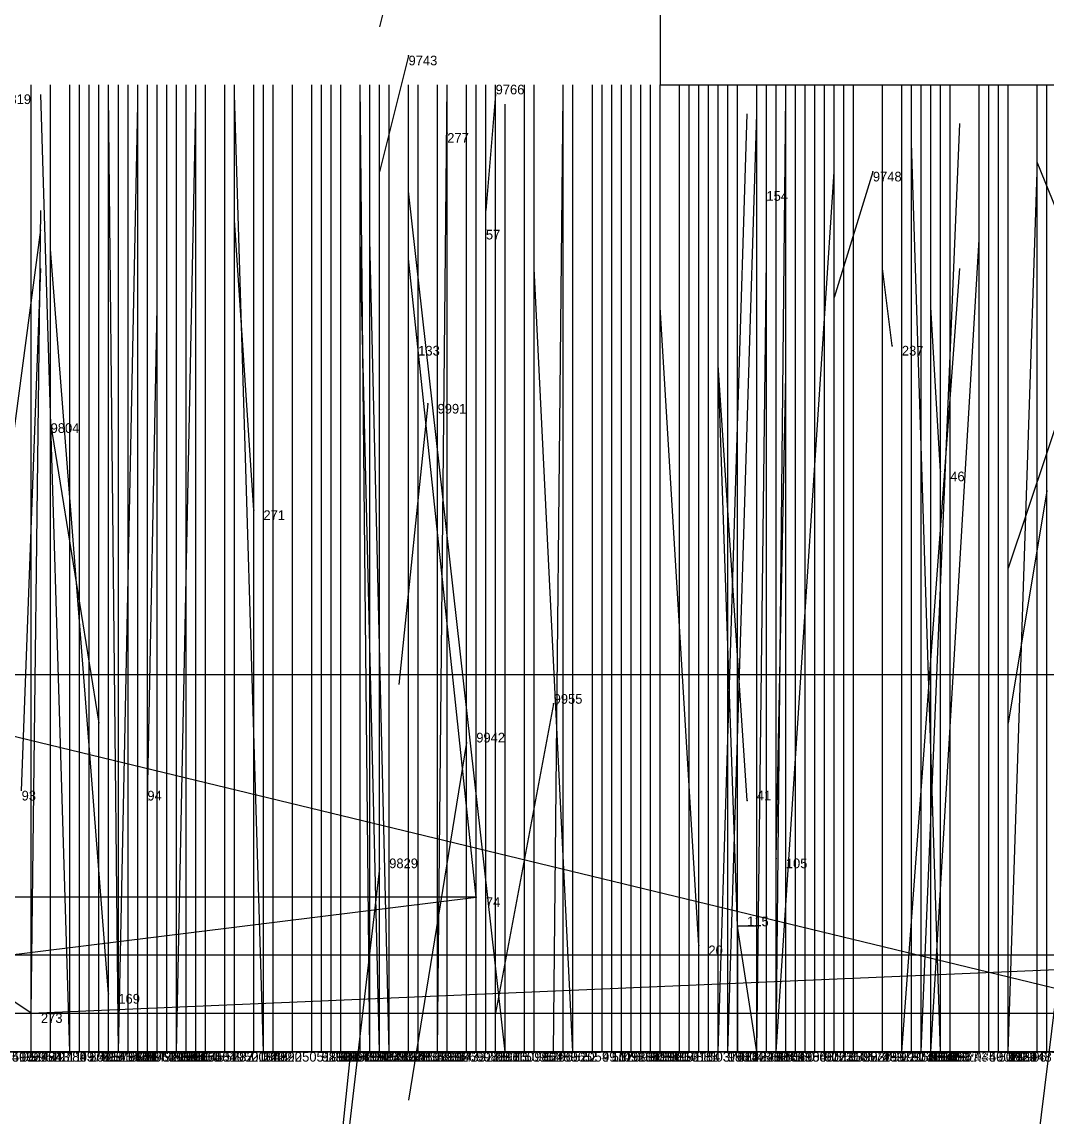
# Model space of a CAD drawing. Extents: x -0.07 to 1.1, y -0.07 to 1.1.
# Drawn here: x 0.101 to 0.207, y -0.0067 to 0.1065 of the extents above; entities that cross this region are included whole.
import ezdxf

# ---------------------------------------------------------------- set-up
doc = ezdxf.new("R2010")
doc.units = 0
for name, color, linetype in [('Clients', 3, 'CONTINUOUS'), ('Facilities', 3, 'CONTINUOUS'), ('Facilities_lines', 3, 'CONTINUOUS'), ('Min_max_boxes', 1, 'CONTINUOUS'), ('Normals', 1, 'CONTINUOUS'), ('Source_points', 5, 'CONTINUOUS'), ('Text', 3, 'CONTINUOUS')]:
    doc.layers.add(name, color=color, linetype=linetype)

msp = doc.modelspace()

# ---------------------------------------------------------------- linework, layer by layer
at = {"layer": 'Clients', "color": 5}
for p in [(0.148, 0.016), (0.175, 0.013), (0.102, 0, 0.461), (0.102, 0, 0.806), (0.102, 0, 0.818), (0.104, 0, 0.163), (0.104, 0, 0.38), (0.106, 0, 0.419), (0.107, 0, 0.178), (0.107, 0, 0.237), (0.108, 0, 0.467), (0.108, 0, 0.599), (0.109, 0, 0.861), (0.11, 0, 0.697), (0.111, 0, 0.242), (0.111, 0, 0.616), (0.111, 0, 0.837), (0.112, 0, 0.781), (0.113, 0, 0.9), (0.114, 0, 0.426), (0.114, 0, 0.491), (0.114, 0, 0.279), (0.115, 0, 0.349), (0.116, 0, 0.38), (0.117, 0, 0.117), (0.117, 0, 0.434), (0.118, 0, 0.317), (0.118, 0, 0.624), (0.119, 0, 0.194), (0.119, 0, 0.544), (0.12, 0, 0.354), (0.12, 0, 0.554), (0.122, 0, 0.614), (0.122, 0, 0.634), (0.123, 0, 0.398), (0.123, 0, 0.657), (0.125, 0, 0.248), (0.125, 0, 0.506), (0.126, 0, 0.262), (0.127, 0, 0.42), (0.131, 0, 0.844), (0.132, 0, 0.665), (0.133, 0, 0.793), (0.134, 0, 0.492), (0.136, 0, 0.459), (0.136, 0, 0.409), (0.136, 0, 0.38), (0.136, 0, 0.856), (0.137, 0, 0.449), (0.138, 0, 0.524), (0.138, 0, 0.972), (0.139, 0, 0.382), (0.141, 0, 0.142), (0.142, 0, 0.431), (0.142, 0, 0.573), (0.142, 0, 0.615), (0.144, 0, 0.227), (0.144, 0, 0.383), (0.144, 0, 0.636), (0.145, 0, 0.242), (0.145, 0, 0.886), (0.147, 0, 0.824), (0.148, 0, 0.156), (0.148, 0, 0.63), (0.149, 0, 0.184), (0.149, 0, 0.828), (0.153, 0, 0.527), (0.153, 0, 0.81), (0.154, 0, 0.14), (0.154, 0, 0.697), (0.154, 0, 0.837), (0.157, 0, 0.725), (0.158, 0, 0.002), (0.158, 0, 0.525), (0.16, 0, 0.286), (0.16, 0, 0.792), (0.161, 0, 0.238), (0.161, 0, 0.723), (0.162, 0, 0.362), (0.163, 0, 0.546), (0.164, 0, 0.513), (0.164, 0, 0.807), (0.164, 0, 0.866), (0.165, 0, 0.772), (0.166, 0, 0.596), (0.166, 0, 0.887), (0.167, 0, 0.787), (0.169, 0, 0.829), (0.17, 0, 0.437), (0.171, 0, 0.253), (0.172, 0, 0.287), (0.173, 0, 0.189), (0.174, 0, 0.456), (0.174, 0, 0.599), (0.175, 0, 0.534), (0.175, 0, 0.65), (0.177, 0, 0.199), (0.177, 0, 0.277), (0.177, 0, 0.33), (0.178, 0, 0.161), (0.179, 0, 0.45), (0.179, 0, 0.594), (0.18, 0, 0.521), (0.181, 0, 0.542), (0.181, 0, 0.861), (0.183, 0, 0.536), (0.183, 0, 0.794), (0.184, 0, 0.357), (0.184, 0, 0.585), (0.185, 0, 0.711), (0.186, 0, 0.584), (0.187, 0, 0.304), (0.187, 0, 0.579), (0.187, 0, 0.649), (0.187, 0, 0.789), (0.19, 0, 0.122), (0.19, 0, 0.212), (0.19, 0, 0.37), (0.19, 0, 0.841), (0.192, 0, 0.193), (0.192, 0, 0.52), (0.192, 0, 0.606), (0.192, 0, 0.999), (0.193, 0, 0.34), (0.194, 0, 0.35), (0.194, 0, 0.649), (0.195, 0, 0.179), (0.195, 0, 0.55), (0.196, 0, 0.236), (0.196, 0, 0.796), (0.197, 0, 0.272), (0.197, 0, 0.525), (0.2, 0, 0.349), (0.201, 0, 0.274), (0.201, 0, 0.646), (0.202, 0, 0.214), (0.202, 0, 0.343), (0.203, 0, 0.487), (0.203, 0, 0.638), (0.203, 0, 0.977), (0.203, 0, 0.835), (0.206, 0, 0.265), (0.207, 0, 0.403), (0.207, 0, 0.296)]:
    msp.add_point(p, dxfattribs=at)
at = {"layer": 'Facilities', "color": 3}
for p in [(0.141, 0.103, 1), (0.15, 0.099, 1), (0.145, 0.095), (0.189, 0.091, 1), (0.178, 0.088), (0.149, 0.085), (0.191, 0.073), (0.142, 0.072), (0.143, 0.067, 1), (0.104, 0.065, 1), (0.196, 0.06), (0.207, 0.058, 1), (0.125, 0.056), (0.156, 0.036, 1), (0.147, 0.032, 1), (0.114, 0.026), (0.176, 0.026), (0.179, 0.02), (0.138, 0.019, 1), (0.171, 0.011), (0.11, 0.006), (0.102, 0.004), (0.106, 0, 0.937), (0.107, 0, 0.161), (0.111, 0, 0.049), (0.111, 0, 0.952), (0.112, 0, 0.062), (0.117, 0, 0.056), (0.117, 0, 0.426), (0.117, 0, 0.957), (0.117, 0, 0.953), (0.118, 0, 0.272), (0.125, 0, 0.09), (0.126, 0, 0.057), (0.129, 0, 0.562), (0.131, 0, 0.668), (0.133, 0, 0.825), (0.134, 0, 0.34), (0.135, 0, 0.992), (0.137, 0, 0.903), (0.139, 0, 0.967), (0.141, 0, 0.768), (0.144, 0, 0.927), (0.15, 0, 0.059), (0.15, 0, 0.085), (0.151, 0, 0.029), (0.151, 0, 0.947), (0.156, 0, 0.064), (0.163, 0, 0.086), (0.173, 0, 0.951), (0.174, 0, 0.949), (0.177, 0, 0.008), (0.179, 0, 0.93), (0.179, 0, 0.966), (0.18, 0, 0.101), (0.182, 0, 0.089), (0.194, 0, 0.066), (0.194, 0, 0.959), (0.195, 0, 0.989), (0.196, 0, 0.045), (0.197, 0, 0.926)]:
    msp.add_point(p, dxfattribs=at)
at = {"layer": 'Facilities_lines', "color": 3}
for p, q in [((0.074, 0.039), (0.235, 0, 0.014)), ((0.019, 0, 0.004), (0.148, 0.016)), ((0.177, 0, 0.008), (0.175, 0.013)), ((0.102, 0.004), (0.093, 0.01)), ((0.102, 0.004), (0.219, 0.009)), ((0.131, 0, 0.668), (0.089, 0, 0.645)), ((0.117, 0, 0.426), (0.091, 0, 0.405)), ((0.117, 0, 0.426), (0.091, 0, 0.446)), ((0.131, 0, 0.668), (0.092, 0, 0.635)), ((0.107, 0, 0.161), (0.096, 0, 0.129)), ((0.118, 0, 0.272), (0.096, 0, 0.234)), ((0.107, 0, 0.161), (0.098, 0, 0.198)), ((0.107, 0, 0.161), (0.098, 0, 0.128)), ((0.117, 0, 0.426), (0.099, 0, 0.424)), ((0.129, 0, 0.562), (0.099, 0, 0.557)), ((0.141, 0, 0.768), (0.099, 0, 0.73)), ((0.117, 0, 0.426), (0.102, 0, 0.461)), ((0.133, 0, 0.825), (0.102, 0, 0.806)), ((0.133, 0, 0.825), (0.102, 0, 0.818)), ((0.107, 0, 0.161), (0.104, 0, 0.163)), ((0.117, 0, 0.426), (0.104, 0, 0.38)), ((0.117, 0, 0.426), (0.106, 0, 0.419)), ((0.107, 0, 0.161), (0.119, 0, 0.194)), ((0.107, 0, 0.161), (0.149, 0, 0.184)), ((0.107, 0, 0.161), (0.117, 0, 0.117)), ((0.107, 0, 0.161), (0.154, 0, 0.14)), ((0.107, 0, 0.161), (0.173, 0, 0.189)), ((0.107, 0, 0.161), (0.195, 0, 0.179)), ((0.107, 0, 0.161), (0.192, 0, 0.193)), ((0.107, 0, 0.161), (0.141, 0, 0.142)), ((0.107, 0, 0.161), (0.148, 0, 0.156)), ((0.107, 0, 0.161), (0.177, 0, 0.199)), ((0.107, 0, 0.161), (0.107, 0, 0.178)), ((0.107, 0, 0.161), (0.178, 0, 0.161)), ((0.118, 0, 0.272), (0.107, 0, 0.237)), ((0.117, 0, 0.426), (0.108, 0, 0.467)), ((0.129, 0, 0.562), (0.108, 0, 0.599)), ((0.133, 0, 0.825), (0.109, 0, 0.861)), ((0.131, 0, 0.668), (0.11, 0, 0.697)), ((0.118, 0, 0.272), (0.111, 0, 0.242)), ((0.131, 0, 0.668), (0.111, 0, 0.616)), ((0.133, 0, 0.825), (0.111, 0, 0.837)), ((0.141, 0, 0.768), (0.112, 0, 0.781)), ((0.133, 0, 0.825), (0.113, 0, 0.9)), ((0.117, 0, 0.426), (0.114, 0, 0.426)), ((0.117, 0, 0.426), (0.114, 0, 0.491)), ((0.118, 0, 0.272), (0.114, 0, 0.279)), ((0.134, 0, 0.34), (0.115, 0, 0.349)), ((0.117, 0, 0.426), (0.116, 0, 0.38)), ((0.117, 0, 0.426), (0.174, 0, 0.456)), ((0.117, 0, 0.426), (0.277, 0, 0.482)), ((0.117, 0, 0.426), (0.225, 0, 0.429)), ((0.117, 0, 0.426), (0.237, 0, 0.437)), ((0.117, 0, 0.426), (0.142, 0, 0.431)), ((0.117, 0, 0.426), (0.179, 0, 0.45)), ((0.117, 0, 0.426), (0.22, 0, 0.41)), ((0.117, 0, 0.426), (0.207, 0, 0.403)), ((0.117, 0, 0.426), (0.136, 0, 0.459)), ((0.117, 0, 0.426), (0.233, 0, 0.406)), ((0.117, 0, 0.426), (0.17, 0, 0.437)), ((0.117, 0, 0.426), (0.203, 0, 0.487)), ((0.117, 0, 0.426), (0.137, 0, 0.449)), ((0.117, 0, 0.426), (0.218, 0, 0.428)), ((0.117, 0, 0.426), (0.244, 0, 0.409)), ((0.117, 0, 0.426), (0.117, 0, 0.434)), ((0.117, 0, 0.426), (0.127, 0, 0.42)), ((0.117, 0, 0.426), (0.213, 0, 0.414)), ((0.117, 0, 0.426), (0.123, 0, 0.398)), ((0.117, 0, 0.426), (0.136, 0, 0.409)), ((0.118, 0, 0.272), (0.196, 0, 0.236)), ((0.118, 0, 0.272), (0.144, 0, 0.227)), ((0.118, 0, 0.272), (0.161, 0, 0.238)), ((0.118, 0, 0.272), (0.145, 0, 0.242)), ((0.118, 0, 0.272), (0.171, 0, 0.253)), ((0.118, 0, 0.272), (0.19, 0, 0.212)), ((0.118, 0, 0.272), (0.125, 0, 0.248)), ((0.118, 0, 0.272), (0.274, 0, 0.268)), ((0.118, 0, 0.272), (0.202, 0, 0.214)), ((0.118, 0, 0.272), (0.25, 0, 0.286)), ((0.118, 0, 0.272), (0.241, 0, 0.261)), ((0.118, 0, 0.272), (0.236, 0, 0.269)), ((0.118, 0, 0.272), (0.177, 0, 0.277)), ((0.118, 0, 0.272), (0.206, 0, 0.265)), ((0.118, 0, 0.272), (0.207, 0, 0.296)), ((0.118, 0, 0.272), (0.126, 0, 0.262)), ((0.118, 0, 0.272), (0.201, 0, 0.274)), ((0.118, 0, 0.272), (0.208, 0, 0.267)), ((0.118, 0, 0.272), (0.22, 0, 0.27)), ((0.118, 0, 0.272), (0.231, 0, 0.263)), ((0.118, 0, 0.272), (0.16, 0, 0.286)), ((0.118, 0, 0.272), (0.197, 0, 0.272)), ((0.118, 0, 0.272), (0.251, 0, 0.274)), ((0.118, 0, 0.272), (0.219, 0, 0.292)), ((0.118, 0, 0.272), (0.229, 0, 0.273)), ((0.118, 0, 0.272), (0.172, 0, 0.287)), ((0.134, 0, 0.34), (0.118, 0, 0.317)), ((0.131, 0, 0.668), (0.118, 0, 0.624)), ((0.129, 0, 0.562), (0.119, 0, 0.544)), ((0.134, 0, 0.34), (0.12, 0, 0.354)), ((0.129, 0, 0.562), (0.12, 0, 0.554)), ((0.129, 0, 0.562), (0.122, 0, 0.614)), ((0.131, 0, 0.668), (0.122, 0, 0.634)), ((0.131, 0, 0.668), (0.123, 0, 0.657)), ((0.129, 0, 0.562), (0.125, 0, 0.506)), ((0.129, 0, 0.562), (0.211, 0, 0.503)), ((0.129, 0, 0.562), (0.248, 0, 0.502)), ((0.129, 0, 0.562), (0.134, 0, 0.492)), ((0.129, 0, 0.562), (0.236, 0, 0.548)), ((0.129, 0, 0.562), (0.186, 0, 0.584)), ((0.129, 0, 0.562), (0.166, 0, 0.596)), ((0.129, 0, 0.562), (0.181, 0, 0.542)), ((0.129, 0, 0.562), (0.187, 0, 0.579)), ((0.129, 0, 0.562), (0.192, 0, 0.52)), ((0.129, 0, 0.562), (0.138, 0, 0.524)), ((0.129, 0, 0.562), (0.153, 0, 0.527)), ((0.129, 0, 0.562), (0.179, 0, 0.594)), ((0.129, 0, 0.562), (0.184, 0, 0.585)), ((0.129, 0, 0.562), (0.195, 0, 0.55)), ((0.129, 0, 0.562), (0.192, 0, 0.606)), ((0.129, 0, 0.562), (0.174, 0, 0.599)), ((0.129, 0, 0.562), (0.18, 0, 0.521)), ((0.129, 0, 0.562), (0.21, 0, 0.61)), ((0.129, 0, 0.562), (0.183, 0, 0.536)), ((0.129, 0, 0.562), (0.164, 0, 0.513)), ((0.129, 0, 0.562), (0.158, 0, 0.525)), ((0.129, 0, 0.562), (0.239, 0, 0.558)), ((0.129, 0, 0.562), (0.175, 0, 0.534)), ((0.129, 0, 0.562), (0.197, 0, 0.525)), ((0.129, 0, 0.562), (0.242, 0, 0.564)), ((0.129, 0, 0.562), (0.221, 0, 0.539)), ((0.129, 0, 0.562), (0.163, 0, 0.546)), ((0.129, 0, 0.562), (0.142, 0, 0.573)), ((0.129, 0, 0.562), (0.263, 0, 0.517)), ((0.129, 0, 0.562), (0.274, 0, 0.513)), ((0.129, 0, 0.562), (0.259, 0, 0.598)), ((0.129, 0, 0.562), (0.267, 0, 0.543)), ((0.129, 0, 0.562), (0.273, 0, 0.601)), ((0.129, 0, 0.562), (0.313, 0, 0.547)), ((0.129, 0, 0.562), (0.274, 0, 0.589)), ((0.131, 0, 0.668), (0.148, 0, 0.63)), ((0.131, 0, 0.668), (0.201, 0, 0.646)), ((0.131, 0, 0.668), (0.142, 0, 0.615)), ((0.131, 0, 0.668), (0.203, 0, 0.638)), ((0.131, 0, 0.668), (0.154, 0, 0.697)), ((0.131, 0, 0.668), (0.249, 0, 0.693)), ((0.131, 0, 0.668), (0.24, 0, 0.707)), ((0.131, 0, 0.668), (0.185, 0, 0.711)), ((0.131, 0, 0.668), (0.194, 0, 0.649)), ((0.131, 0, 0.668), (0.216, 0, 0.696)), ((0.131, 0, 0.668), (0.132, 0, 0.665)), ((0.131, 0, 0.668), (0.187, 0, 0.649)), ((0.131, 0, 0.668), (0.144, 0, 0.636)), ((0.131, 0, 0.668), (0.237, 0, 0.653)), ((0.131, 0, 0.668), (0.175, 0, 0.65)), ((0.131, 0, 0.668), (0.233, 0, 0.679)), ((0.131, 0, 0.668), (0.253, 0, 0.657)), ((0.133, 0, 0.825), (0.131, 0, 0.844)), ((0.133, 0, 0.825), (0.149, 0, 0.828)), ((0.133, 0, 0.825), (0.164, 0, 0.807)), ((0.133, 0, 0.825), (0.153, 0, 0.81)), ((0.133, 0, 0.825), (0.133, 0, 0.793)), ((0.133, 0, 0.825), (0.169, 0, 0.829)), ((0.133, 0, 0.825), (0.147, 0, 0.824)), ((0.133, 0, 0.825), (0.145, 0, 0.886)), ((0.133, 0, 0.825), (0.136, 0, 0.856)), ((0.133, 0, 0.825), (0.181, 0, 0.861)), ((0.133, 0, 0.825), (0.164, 0, 0.866)), ((0.133, 0, 0.825), (0.166, 0, 0.887)), ((0.133, 0, 0.825), (0.154, 0, 0.837)), ((0.133, 0, 0.825), (0.203, 0, 0.835)), ((0.133, 0, 0.825), (0.19, 0, 0.841)), ((0.134, 0, 0.34), (0.245, 0, 0.362)), ((0.134, 0, 0.34), (0.136, 0, 0.38)), ((0.134, 0, 0.34), (0.144, 0, 0.383)), ((0.134, 0, 0.34), (0.194, 0, 0.35)), ((0.134, 0, 0.34), (0.268, 0, 0.313)), ((0.134, 0, 0.34), (0.246, 0, 0.301)), ((0.134, 0, 0.34), (0.177, 0, 0.33)), ((0.134, 0, 0.34), (0.202, 0, 0.343)), ((0.134, 0, 0.34), (0.208, 0, 0.323)), ((0.134, 0, 0.34), (0.212, 0, 0.332)), ((0.134, 0, 0.34), (0.231, 0, 0.344)), ((0.134, 0, 0.34), (0.27, 0, 0.338)), ((0.134, 0, 0.34), (0.284, 0, 0.335)), ((0.134, 0, 0.34), (0.286, 0, 0.342)), ((0.134, 0, 0.34), (0.249, 0, 0.364)), ((0.134, 0, 0.34), (0.19, 0, 0.37)), ((0.134, 0, 0.34), (0.2, 0, 0.349)), ((0.134, 0, 0.34), (0.184, 0, 0.357)), ((0.134, 0, 0.34), (0.162, 0, 0.362)), ((0.134, 0, 0.34), (0.187, 0, 0.304)), ((0.134, 0, 0.34), (0.139, 0, 0.382)), ((0.134, 0, 0.34), (0.193, 0, 0.34)), ((0.139, 0, 0.967), (0.138, 0, 0.972)), ((0.141, 0, 0.768), (0.157, 0, 0.725)), ((0.141, 0, 0.768), (0.161, 0, 0.723)), ((0.141, 0, 0.768), (0.165, 0, 0.772)), ((0.141, 0, 0.768), (0.183, 0, 0.794)), ((0.141, 0, 0.768), (0.259, 0, 0.741)), ((0.141, 0, 0.768), (0.254, 0, 0.741)), ((0.141, 0, 0.768), (0.256, 0, 0.738)), ((0.141, 0, 0.768), (0.187, 0, 0.789)), ((0.141, 0, 0.768), (0.167, 0, 0.787)), ((0.141, 0, 0.768), (0.227, 0, 0.765)), ((0.141, 0, 0.768), (0.219, 0, 0.777)), ((0.141, 0, 0.768), (0.209, 0, 0.777)), ((0.141, 0, 0.768), (0.196, 0, 0.796)), ((0.141, 0, 0.768), (0.16, 0, 0.792)), ((0.141, 0, 0.768), (0.22, 0, 0.799)), ((0.151, 0, 0.029), (0.158, 0, 0.002)), ((0.174, 0, 0.949), (0.203, 0, 0.977)), ((0.258, 0, 0.119), (0.19, 0, 0.122)), ((0.253, 0, 0.949), (0.192, 0, 0.999))]:
    msp.add_line(p, q, dxfattribs=at)
at = {"layer": 'Min_max_boxes', "color": 1}
for p, q in [((0.167, 0.228), (0.167, 0.1)), ((0.167, 0.228), (0.167, 0.1)), ((0.167, 0.1), (0.249, 0.1)), ((0.167, 0.1), (0.249, 0.1)), ((0.167, 0.1), (0.167, 0.1)), ((0.235, 0.039), (0.074, 0.039)), ((0.235, 0.039, 0.014), (0.074, 0.039, 0.014)), ((0.148, 0.016), (0.019, 0.016)), ((0.148, 0.016, 0.004), (0.019, 0.016, 0.004)), ((0.148, 0), (0.148, 0.016)), ((0.148, 0, 0.004), (0.148, 0.016, 0.004)), ((0.148, 0.016), (0.148, 0.016, 0.004)), ((0.177, 0.013), (0.175, 0.013)), ((0.175, 0.013), (0.175, 0)), ((0.177, 0.013, 0.008), (0.175, 0.013, 0.008)), ((0.175, 0.013, 0.008), (0.175, 0, 0.008)), ((0.175, 0.013), (0.175, 0.013, 0.008)), ((0.177, 0), (0.177, 0.013)), ((0.177, 0, 0.008), (0.177, 0.013, 0.008)), ((0.177, 0.013), (0.177, 0.013, 0.008)), ((0.219, 0.01), (0.093, 0.01)), ((0.219, 0.01), (0.093, 0.01)), ((0.093, 0.004), (0.219, 0.004)), ((0.093, 0.004), (0.219, 0.004)), ((0.019, 0), (0.148, 0)), ((0.019, 0, 0.004), (0.148, 0, 0.004)), ((0.074, 0), (0.235, 0)), ((0.074, 0, 0.014), (0.235, 0, 0.014)), ((0.089, 0, 0.615), (0.253, 0, 0.615)), ((0.253, 0, 0.615), (0.089, 0, 0.615)), ((0.089, 0, 0.711), (0.253, 0, 0.711)), ((0.253, 0, 0.711), (0.089, 0, 0.711)), ((0.091, 0, 0.38), (0.277, 0, 0.38)), ((0.277, 0, 0.38), (0.091, 0, 0.38)), ((0.091, 0, 0.491), (0.277, 0, 0.491)), ((0.277, 0, 0.491), (0.091, 0, 0.491)), ((0.096, 0, 0.117), (0.195, 0, 0.117)), ((0.195, 0, 0.117), (0.096, 0, 0.117)), ((0.096, 0, 0.199), (0.195, 0, 0.199)), ((0.195, 0, 0.199), (0.096, 0, 0.199)), ((0.096, 0, 0.212), (0.274, 0, 0.212)), ((0.274, 0, 0.212), (0.096, 0, 0.212)), ((0.096, 0, 0.296), (0.274, 0, 0.296)), ((0.274, 0, 0.296), (0.096, 0, 0.296)), ((0.099, 0, 0.492), (0.313, 0, 0.492)), ((0.313, 0, 0.492), (0.099, 0, 0.492)), ((0.099, 0, 0.614), (0.313, 0, 0.614)), ((0.313, 0, 0.614), (0.099, 0, 0.614)), ((0.099, 0, 0.723), (0.259, 0, 0.723)), ((0.259, 0, 0.723), (0.099, 0, 0.723)), ((0.099, 0, 0.799), (0.259, 0, 0.799)), ((0.259, 0, 0.799), (0.099, 0, 0.799)), ((0.102, 0, 0.793), (0.203, 0, 0.793)), ((0.203, 0, 0.793), (0.102, 0, 0.793)), ((0.102, 0, 0.793), (0.102, 0, 0.793)), ((0.102, 0, 0.9), (0.203, 0, 0.9)), ((0.203, 0, 0.9), (0.102, 0, 0.9)), ((0.102, 0, 0.9), (0.102, 0, 0.9)), ((0.102, 0, 0.793), (0.102, 0, 0.9)), ((0.102, 0, 0.793), (0.102, 0, 0.9)), ((0.115, 0, 0.301), (0.286, 0, 0.301)), ((0.286, 0, 0.301), (0.115, 0, 0.301)), ((0.115, 0, 0.301), (0.115, 0, 0.301)), ((0.115, 0, 0.383), (0.286, 0, 0.383)), ((0.286, 0, 0.383), (0.115, 0, 0.383)), ((0.115, 0, 0.383), (0.115, 0, 0.383)), ((0.115, 0, 0.301), (0.115, 0, 0.383)), ((0.115, 0, 0.301), (0.115, 0, 0.383)), ((0.138, 0, 0.967), (0.139, 0, 0.967)), ((0.139, 0, 0.967), (0.138, 0, 0.967)), ((0.138, 0, 0.967), (0.138, 0, 0.967)), ((0.138, 0, 0.972), (0.139, 0, 0.972)), ((0.139, 0, 0.972), (0.138, 0, 0.972)), ((0.138, 0, 0.972), (0.138, 0, 0.972)), ((0.138, 0, 0.967), (0.138, 0, 0.972)), ((0.138, 0, 0.967), (0.138, 0, 0.972)), ((0.139, 0, 0.967), (0.139, 0, 0.967)), ((0.139, 0, 0.972), (0.139, 0, 0.972)), ((0.139, 0, 0.967), (0.139, 0, 0.972)), ((0.139, 0, 0.967), (0.139, 0, 0.972)), ((0.148, 0), (0.148, 0, 0.004)), ((0.151, 0, 0.002), (0.158, 0, 0.002)), ((0.158, 0, 0.002), (0.151, 0, 0.002)), ((0.151, 0, 0.002), (0.151, 0, 0.002)), ((0.151, 0, 0.029), (0.158, 0, 0.029)), ((0.158, 0, 0.029), (0.151, 0, 0.029)), ((0.151, 0, 0.029), (0.151, 0, 0.029)), ((0.151, 0, 0.002), (0.151, 0, 0.029)), ((0.151, 0, 0.002), (0.151, 0, 0.029)), ((0.158, 0, 0.002), (0.158, 0, 0.002)), ((0.158, 0, 0.029), (0.158, 0, 0.029)), ((0.158, 0, 0.002), (0.158, 0, 0.029)), ((0.158, 0, 0.002), (0.158, 0, 0.029)), ((0.174, 0, 0.949), (0.203, 0, 0.949)), ((0.203, 0, 0.949), (0.174, 0, 0.949)), ((0.174, 0, 0.949), (0.174, 0, 0.949)), ((0.174, 0, 0.977), (0.203, 0, 0.977)), ((0.203, 0, 0.977), (0.174, 0, 0.977)), ((0.174, 0, 0.977), (0.174, 0, 0.977)), ((0.174, 0, 0.949), (0.174, 0, 0.977)), ((0.174, 0, 0.949), (0.174, 0, 0.977)), ((0.175, 0), (0.177, 0)), ((0.175, 0, 0.008), (0.177, 0, 0.008)), ((0.175, 0), (0.175, 0, 0.008)), ((0.177, 0), (0.177, 0, 0.008)), ((0.19, 0, 0.106), (0.271, 0, 0.106)), ((0.271, 0, 0.106), (0.19, 0, 0.106)), ((0.19, 0, 0.106), (0.19, 0, 0.106)), ((0.19, 0, 0.256), (0.271, 0, 0.256)), ((0.271, 0, 0.256), (0.19, 0, 0.256)), ((0.19, 0, 0.256), (0.19, 0, 0.256)), ((0.19, 0, 0.106), (0.19, 0, 0.256)), ((0.19, 0, 0.106), (0.19, 0, 0.256)), ((0.192, 0, 0.949), (0.253, 0, 0.949)), ((0.253, 0, 0.949), (0.192, 0, 0.949)), ((0.192, 0, 0.949), (0.192, 0, 0.949)), ((0.192, 0, 0.999), (0.253, 0, 0.999)), ((0.253, 0, 0.999), (0.192, 0, 0.999)), ((0.192, 0, 0.999), (0.192, 0, 0.999)), ((0.192, 0, 0.949), (0.192, 0, 0.999)), ((0.192, 0, 0.949), (0.192, 0, 0.999)), ((0.195, 0, 0.117), (0.195, 0, 0.117)), ((0.195, 0, 0.199), (0.195, 0, 0.199)), ((0.195, 0, 0.117), (0.195, 0, 0.199)), ((0.195, 0, 0.117), (0.195, 0, 0.199)), ((0.203, 0, 0.949), (0.203, 0, 0.949)), ((0.203, 0, 0.977), (0.203, 0, 0.977)), ((0.203, 0, 0.949), (0.203, 0, 0.977)), ((0.203, 0, 0.949), (0.203, 0, 0.977)), ((0.203, 0, 0.793), (0.203, 0, 0.793)), ((0.203, 0, 0.9), (0.203, 0, 0.9)), ((0.203, 0, 0.793), (0.203, 0, 0.9)), ((0.203, 0, 0.793), (0.203, 0, 0.9))]:
    msp.add_line(p, q, dxfattribs=at)
at = {"layer": 'Normals', "color": 1}
for p, q in [((0.139, 0.11, 1), (0.138, 0.106, 1.1)), ((0.141, 0.103, 1), (0.138, 0.091, 1.099)), ((0.102, 0, 0.461), (0.102, 0.1, 0.461)), ((0.102, 0, 0.806), (0.102, 0.1, 0.806)), ((0.102, 0, 0.818), (0.102, 0.1, 0.818)), ((0.104, 0, 0.163), (0.104, 0.1, 0.163)), ((0.104, 0, 0.38), (0.104, 0.1, 0.38)), ((0.106, 0, 0.419), (0.106, 0.1, 0.419)), ((0.107, 0, 0.237), (0.107, 0.1, 0.237)), ((0.107, 0, 0.178), (0.107, 0.1, 0.178)), ((0.107, 0, 0.161), (0.107, 0.1, 0.161)), ((0.108, 0, 0.467), (0.108, 0.1, 0.467)), ((0.108, 0, 0.599), (0.108, 0.1, 0.599)), ((0.109, 0, 0.861), (0.109, 0.1, 0.861)), ((0.11, 0, 0.697), (0.11, 0.1, 0.697)), ((0.111, 0, 0.242), (0.111, 0.1, 0.242)), ((0.111, 0, 0.616), (0.111, 0.1, 0.616)), ((0.111, 0, 0.837), (0.111, 0.1, 0.837)), ((0.112, 0, 0.781), (0.112, 0.1, 0.781)), ((0.113, 0, 0.9), (0.113, 0.1, 0.9)), ((0.114, 0, 0.279), (0.114, 0.1, 0.279)), ((0.114, 0, 0.426), (0.114, 0.1, 0.426)), ((0.114, 0, 0.491), (0.114, 0.1, 0.491)), ((0.115, 0, 0.349), (0.115, 0.1, 0.349)), ((0.116, 0, 0.38), (0.116, 0.1, 0.38)), ((0.117, 0, 0.117), (0.117, 0.1, 0.117)), ((0.117, 0, 0.426), (0.117, 0.1, 0.426)), ((0.117, 0, 0.434), (0.117, 0.1, 0.434)), ((0.118, 0, 0.272), (0.118, 0.1, 0.272)), ((0.118, 0, 0.317), (0.118, 0.1, 0.317)), ((0.118, 0, 0.624), (0.118, 0.1, 0.624)), ((0.119, 0, 0.194), (0.119, 0.1, 0.194)), ((0.119, 0, 0.544), (0.119, 0.1, 0.544)), ((0.12, 0, 0.354), (0.12, 0.1, 0.354)), ((0.12, 0, 0.554), (0.12, 0.1, 0.554)), ((0.122, 0, 0.634), (0.122, 0.1, 0.634)), ((0.122, 0, 0.614), (0.122, 0.1, 0.614)), ((0.123, 0, 0.398), (0.123, 0.1, 0.398)), ((0.123, 0, 0.657), (0.123, 0.1, 0.657)), ((0.125, 0, 0.09), (0.125, 0.1, 0.094)), ((0.125, 0, 0.248), (0.125, 0.1, 0.248)), ((0.125, 0, 0.506), (0.125, 0.1, 0.506)), ((0.126, 0, 0.262), (0.126, 0.1, 0.262)), ((0.127, 0, 0.42), (0.127, 0.1, 0.42)), ((0.129, 0, 0.562), (0.129, 0.1, 0.562)), ((0.131, 0, 0.668), (0.131, 0.1, 0.668)), ((0.131, 0, 0.844), (0.131, 0.1, 0.844)), ((0.132, 0, 0.665), (0.132, 0.1, 0.665)), ((0.133, 0, 0.793), (0.133, 0.1, 0.793)), ((0.133, 0, 0.825), (0.133, 0.1, 0.825)), ((0.134, 0, 0.492), (0.134, 0.1, 0.492)), ((0.134, 0, 0.34), (0.134, 0.1, 0.34)), ((0.136, 0, 0.459), (0.136, 0.1, 0.459)), ((0.136, 0, 0.38), (0.136, 0.1, 0.38)), ((0.136, 0, 0.409), (0.136, 0.1, 0.409)), ((0.137, 0, 0.903), (0.136, 0.1, 0.902)), ((0.136, 0, 0.856), (0.136, 0.1, 0.856)), ((0.137, 0, 0.449), (0.137, 0.1, 0.449)), ((0.138, 0, 0.524), (0.138, 0.1, 0.524)), ((0.139, 0, 0.382), (0.139, 0.1, 0.382)), ((0.141, 0, 0.142), (0.141, 0.1, 0.142)), ((0.141, 0, 0.768), (0.141, 0.1, 0.768)), ((0.142, 0, 0.431), (0.142, 0.1, 0.431)), ((0.142, 0, 0.615), (0.142, 0.1, 0.615)), ((0.142, 0, 0.573), (0.142, 0.1, 0.573)), ((0.144, 0, 0.227), (0.144, 0.1, 0.227)), ((0.144, 0, 0.383), (0.144, 0.1, 0.383)), ((0.144, 0, 0.636), (0.144, 0.1, 0.636)), ((0.144, 0, 0.927), (0.145, 0.1, 0.918)), ((0.145, 0, 0.242), (0.145, 0.1, 0.242)), ((0.145, 0, 0.886), (0.145, 0.1, 0.886)), ((0.147, 0, 0.824), (0.147, 0.1, 0.824)), ((0.148, 0, 0.156), (0.148, 0.1, 0.156)), ((0.148, 0, 0.63), (0.148, 0.1, 0.63)), ((0.149, 0, 0.184), (0.149, 0.1, 0.184)), ((0.149, 0, 0.828), (0.149, 0.1, 0.828)), ((0.15, 0, 0.085), (0.15, 0.1, 0.092)), ((0.153, 0, 0.527), (0.153, 0.1, 0.527)), ((0.153, 0, 0.81), (0.153, 0.1, 0.81)), ((0.154, 0, 0.14), (0.154, 0.1, 0.14)), ((0.154, 0, 0.697), (0.154, 0.1, 0.697)), ((0.154, 0, 0.837), (0.154, 0.1, 0.837)), ((0.157, 0, 0.725), (0.157, 0.1, 0.725)), ((0.158, 0, 0.525), (0.158, 0.1, 0.525)), ((0.16, 0, 0.286), (0.16, 0.1, 0.286)), ((0.16, 0, 0.792), (0.16, 0.1, 0.792)), ((0.161, 0, 0.238), (0.161, 0.1, 0.238)), ((0.161, 0, 0.723), (0.161, 0.1, 0.723)), ((0.162, 0, 0.362), (0.162, 0.1, 0.362)), ((0.163, 0, 0.086), (0.163, 0.1, 0.091)), ((0.163, 0, 0.546), (0.163, 0.1, 0.546)), ((0.164, 0, 0.513), (0.164, 0.1, 0.513)), ((0.164, 0, 0.807), (0.164, 0.1, 0.807)), ((0.164, 0, 0.866), (0.164, 0.1, 0.866)), ((0.165, 0, 0.772), (0.165, 0.1, 0.772)), ((0.166, 0, 0.596), (0.166, 0.1, 0.596)), ((0.166, 0, 0.887), (0.166, 0.1, 0.887)), ((0.167, 0, 0.787), (0.167, 0.1, 0.787)), ((0.169, 0, 0.829), (0.169, 0.1, 0.829)), ((0.17, 0, 0.437), (0.17, 0.1, 0.437)), ((0.171, 0, 0.253), (0.171, 0.1, 0.253)), ((0.172, 0, 0.287), (0.172, 0.1, 0.287)), ((0.173, 0, 0.189), (0.173, 0.1, 0.189)), ((0.174, 0, 0.456), (0.174, 0.1, 0.456)), ((0.174, 0, 0.599), (0.174, 0.1, 0.599)), ((0.175, 0, 0.534), (0.175, 0.1, 0.534)), ((0.175, 0, 0.65), (0.175, 0.1, 0.65)), ((0.177, 0, 0.199), (0.177, 0.1, 0.199)), ((0.177, 0, 0.277), (0.177, 0.1, 0.277)), ((0.177, 0, 0.33), (0.177, 0.1, 0.33)), ((0.178, 0, 0.161), (0.178, 0.1, 0.161)), ((0.179, 0, 0.45), (0.179, 0.1, 0.45)), ((0.179, 0, 0.594), (0.179, 0.1, 0.594)), ((0.18, 0, 0.101), (0.18, 0.1, 0.102)), ((0.18, 0, 0.521), (0.18, 0.1, 0.521)), ((0.181, 0, 0.542), (0.181, 0.1, 0.542)), ((0.181, 0, 0.861), (0.181, 0.1, 0.861)), ((0.182, 0, 0.089), (0.182, 0.1, 0.095)), ((0.183, 0, 0.536), (0.183, 0.1, 0.536)), ((0.183, 0, 0.794), (0.183, 0.1, 0.794)), ((0.184, 0, 0.357), (0.184, 0.1, 0.357)), ((0.184, 0, 0.585), (0.184, 0.1, 0.585)), ((0.185, 0, 0.711), (0.185, 0.1, 0.711)), ((0.186, 0, 0.584), (0.186, 0.1, 0.584)), ((0.187, 0, 0.304), (0.187, 0.1, 0.304)), ((0.187, 0, 0.579), (0.187, 0.1, 0.579)), ((0.187, 0, 0.649), (0.187, 0.1, 0.649)), ((0.187, 0, 0.789), (0.187, 0.1, 0.789)), ((0.19, 0, 0.122), (0.19, 0.1, 0.122)), ((0.19, 0, 0.212), (0.19, 0.1, 0.212)), ((0.19, 0, 0.37), (0.19, 0.1, 0.37)), ((0.19, 0, 0.841), (0.19, 0.1, 0.841)), ((0.192, 0, 0.193), (0.192, 0.1, 0.193)), ((0.192, 0, 0.52), (0.192, 0.1, 0.52)), ((0.192, 0, 0.606), (0.192, 0.1, 0.606)), ((0.193, 0, 0.34), (0.193, 0.1, 0.34)), ((0.194, 0, 0.35), (0.194, 0.1, 0.35)), ((0.194, 0, 0.649), (0.194, 0.1, 0.649)), ((0.195, 0, 0.179), (0.195, 0.1, 0.179)), ((0.195, 0, 0.55), (0.195, 0.1, 0.55)), ((0.196, 0, 0.236), (0.196, 0.1, 0.236)), ((0.196, 0, 0.796), (0.196, 0.1, 0.796)), ((0.197, 0, 0.272), (0.197, 0.1, 0.272)), ((0.197, 0, 0.525), (0.197, 0.1, 0.525)), ((0.197, 0, 0.926), (0.197, 0.1, 0.922)), ((0.2, 0, 0.349), (0.2, 0.1, 0.349)), ((0.201, 0, 0.274), (0.201, 0.1, 0.274)), ((0.201, 0, 0.646), (0.201, 0.1, 0.646)), ((0.202, 0, 0.214), (0.202, 0.1, 0.214)), ((0.202, 0, 0.343), (0.202, 0.1, 0.343)), ((0.203, 0, 0.487), (0.203, 0.1, 0.487)), ((0.203, 0, 0.638), (0.203, 0.1, 0.638)), ((0.203, 0, 0.835), (0.203, 0.1, 0.835)), ((0.206, 0, 0.265), (0.206, 0.1, 0.265)), ((0.207, 0, 0.403), (0.207, 0.1, 0.403)), ((0.207, 0, 0.296), (0.207, 0.1, 0.296)), ((0.106, 0, 0.937), (0.103, 0.099, 0.923)), ((0.111, 0, 0.049), (0.11, 0.099, 0.065)), ((0.112, 0, 0.062), (0.112, 0.099, 0.077)), ((0.117, 0, 0.056), (0.117, 0.099, 0.072)), ((0.126, 0, 0.057), (0.123, 0.099, 0.071)), ((0.15, 0.099, 1), (0.149, 0.087, 1.099)), ((0.15, 0, 0.059), (0.15, 0.099, 0.071)), ((0.156, 0, 0.064), (0.157, 0.099, 0.076)), ((0.179, 0, 0.93), (0.18, 0.099, 0.92)), ((0.111, 0, 0.952), (0.113, 0.098, 0.931)), ((0.117, 0, 0.957), (0.119, 0.098, 0.937)), ((0.117, 0, 0.953), (0.119, 0.098, 0.933)), ((0.151, 0, 0.947), (0.151, 0.098, 0.928)), ((0.194, 0, 0.066), (0.194, 0.098, 0.084)), ((0.173, 0, 0.951), (0.176, 0.097, 0.925)), ((0.174, 0, 0.949), (0.177, 0.097, 0.925)), ((0.145, 0.095), (0.145, 0.096, 0.1)), ((0.194, 0, 0.959), (0.198, 0.096, 0.933)), ((0.196, 0, 0.045), (0.193, 0.094, 0.079)), ((0.208, 0.087), (0.206, 0.092, 0.1)), ((0.179, 0, 0.966), (0.185, 0.091, 0.926)), ((0.189, 0.091, 1), (0.185, 0.078, 1.099)), ((0.203, 0, 0.977), (0.206, 0.091, 0.935)), ((0.151, 0, 0.029), (0.141, 0.089, 0.072)), ((0.178, 0.088), (0.178, 0.089, 0.1)), ((0.142, 0.072), (0.142, 0.088, 0.099)), ((0.102, 0.004), (0.103, 0.087, 0.056)), ((0.149, 0.085), (0.149, 0.087, 0.1)), ((0.093, 0.01), (0.103, 0.085, 0.066)), ((0.125, 0.056), (0.123, 0.086, 0.095)), ((0.138, 0, 0.972), (0.136, 0.084, 0.918)), ((0.139, 0, 0.967), (0.137, 0.084, 0.913)), ((0.195, 0, 0.989), (0.2, 0.084, 0.934)), ((0.11, 0.006), (0.104, 0.083, 0.064)), ((0.148, 0.016), (0.141, 0.082, 0.074)), ((0.177, 0, 0.008), (0.178, 0.082, 0.065)), ((0.101, 0.027), (0.103, 0.081, 0.084)), ((0.158, 0, 0.002), (0.154, 0.081, 0.06)), ((0.191, 0.073), (0.19, 0.081, 0.1)), ((0.192, 0, 0.999), (0.198, 0.081, 0.941)), ((0.114, 0.026), (0.115, 0.077, 0.086)), ((0.171, 0.011), (0.167, 0.077, 0.075)), ((0.196, 0.06), (0.195, 0.077, 0.098)), ((0.176, 0.026), (0.173, 0.071, 0.089)), ((0.175, 0.013), (0.173, 0.071, 0.081)), ((0.179, 0.02), (0.18, 0.07, 0.087)), ((0.209, 0.068, 1), (0.203, 0.05, 1.098)), ((0.143, 0.067, 1), (0.14, 0.038, 1.096)), ((0.104, 0.065, 1), (0.109, 0.034, 1.095)), ((0.207, 0.058, 1), (0.203, 0.034, 1.097)), ((0.156, 0.036, 1), (0.15, 0.004, 1.095)), ((0.147, 0.032, 1), (0.141, -0.005, 1.093)), ((0.211, 0.031, 1), (0.205, -0.018, 1.087)), ((0.138, 0.019, 1), (0.132, -0.032, 1.086)), ((0.135, 0, 0.992), (0.128, -0.067, 1.066))]:
    msp.add_line(p, q, dxfattribs=at)
at = {"layer": 'Source_points', "color": 5}
for p in [(0.141, 0.103, 1), (0.15, 0.099, 1), (0.145, 0.095), (0.189, 0.091, 1), (0.178, 0.088), (0.149, 0.085), (0.191, 0.073), (0.142, 0.072), (0.143, 0.067, 1), (0.104, 0.065, 1), (0.196, 0.06), (0.207, 0.058, 1), (0.125, 0.056), (0.156, 0.036, 1), (0.147, 0.032, 1), (0.114, 0.026), (0.176, 0.026), (0.179, 0.02), (0.138, 0.019, 1), (0.148, 0.016), (0.175, 0.013), (0.171, 0.011), (0.11, 0.006), (0.102, 0.004), (0.102, 0, 0.461), (0.102, 0, 0.806), (0.102, 0, 0.818), (0.104, 0, 0.163), (0.104, 0, 0.38), (0.106, 0, 0.419), (0.106, 0, 0.937), (0.107, 0, 0.237), (0.107, 0, 0.178), (0.107, 0, 0.161), (0.108, 0, 0.467), (0.108, 0, 0.599), (0.109, 0, 0.861), (0.11, 0, 0.697), (0.111, 0, 0.242), (0.111, 0, 0.049), (0.111, 0, 0.616), (0.111, 0, 0.837), (0.111, 0, 0.952), (0.112, 0, 0.062), (0.112, 0, 0.781), (0.113, 0, 0.9), (0.114, 0, 0.279), (0.114, 0, 0.426), (0.114, 0, 0.491), (0.115, 0, 0.349), (0.116, 0, 0.38), (0.117, 0, 0.056), (0.117, 0, 0.117), (0.117, 0, 0.426), (0.117, 0, 0.434), (0.117, 0, 0.957), (0.117, 0, 0.953), (0.118, 0, 0.272), (0.118, 0, 0.317), (0.118, 0, 0.624), (0.119, 0, 0.194), (0.119, 0, 0.544), (0.12, 0, 0.354), (0.12, 0, 0.554), (0.122, 0, 0.634), (0.122, 0, 0.614), (0.123, 0, 0.398), (0.123, 0, 0.657), (0.125, 0, 0.09), (0.125, 0, 0.248), (0.125, 0, 0.506), (0.126, 0, 0.057), (0.126, 0, 0.262), (0.127, 0, 0.42), (0.129, 0, 0.562), (0.131, 0, 0.668), (0.131, 0, 0.844), (0.132, 0, 0.665), (0.133, 0, 0.793), (0.133, 0, 0.825), (0.134, 0, 0.492), (0.134, 0, 0.34), (0.135, 0, 0.992), (0.136, 0, 0.459), (0.136, 0, 0.38), (0.136, 0, 0.409), (0.136, 0, 0.856), (0.137, 0, 0.449), (0.137, 0, 0.903), (0.138, 0, 0.524), (0.138, 0, 0.972), (0.139, 0, 0.382), (0.139, 0, 0.967), (0.141, 0, 0.142), (0.141, 0, 0.768), (0.142, 0, 0.431), (0.142, 0, 0.615), (0.142, 0, 0.573), (0.144, 0, 0.227), (0.144, 0, 0.383), (0.144, 0, 0.636), (0.144, 0, 0.927), (0.145, 0, 0.242), (0.145, 0, 0.886), (0.147, 0, 0.824), (0.148, 0, 0.156), (0.148, 0, 0.63), (0.149, 0, 0.184), (0.149, 0, 0.828), (0.15, 0, 0.059), (0.15, 0, 0.085), (0.151, 0, 0.029), (0.151, 0, 0.947), (0.153, 0, 0.527), (0.153, 0, 0.81), (0.154, 0, 0.14), (0.154, 0, 0.697), (0.154, 0, 0.837), (0.156, 0, 0.064), (0.157, 0, 0.725), (0.158, 0, 0.002), (0.158, 0, 0.525), (0.16, 0, 0.286), (0.16, 0, 0.792), (0.161, 0, 0.238), (0.161, 0, 0.723), (0.162, 0, 0.362), (0.163, 0, 0.086), (0.163, 0, 0.546), (0.164, 0, 0.513), (0.164, 0, 0.807), (0.164, 0, 0.866), (0.165, 0, 0.772), (0.166, 0, 0.596), (0.166, 0, 0.887), (0.167, 0, 0.787), (0.169, 0, 0.829), (0.17, 0, 0.437), (0.171, 0, 0.253), (0.172, 0, 0.287), (0.173, 0, 0.189), (0.173, 0, 0.951), (0.174, 0, 0.456), (0.174, 0, 0.599), (0.174, 0, 0.949), (0.175, 0, 0.534), (0.175, 0, 0.65), (0.177, 0, 0.008), (0.177, 0, 0.199), (0.177, 0, 0.277), (0.177, 0, 0.33), (0.178, 0, 0.161), (0.179, 0, 0.45), (0.179, 0, 0.594), (0.179, 0, 0.93), (0.179, 0, 0.966), (0.18, 0, 0.101), (0.18, 0, 0.521), (0.181, 0, 0.542), (0.181, 0, 0.861), (0.182, 0, 0.089), (0.183, 0, 0.536), (0.183, 0, 0.794), (0.184, 0, 0.357), (0.184, 0, 0.585), (0.185, 0, 0.711), (0.186, 0, 0.584), (0.187, 0, 0.304), (0.187, 0, 0.579), (0.187, 0, 0.649), (0.187, 0, 0.789), (0.19, 0, 0.122), (0.19, 0, 0.212), (0.19, 0, 0.37), (0.19, 0, 0.841), (0.192, 0, 0.193), (0.192, 0, 0.52), (0.192, 0, 0.606), (0.192, 0, 0.999), (0.193, 0, 0.34), (0.194, 0, 0.066), (0.194, 0, 0.35), (0.194, 0, 0.649), (0.194, 0, 0.959), (0.195, 0, 0.179), (0.195, 0, 0.55), (0.195, 0, 0.989), (0.196, 0, 0.236), (0.196, 0, 0.045), (0.196, 0, 0.796), (0.197, 0, 0.272), (0.197, 0, 0.525), (0.197, 0, 0.926), (0.2, 0, 0.349), (0.201, 0, 0.274), (0.201, 0, 0.646), (0.202, 0, 0.214), (0.202, 0, 0.343), (0.203, 0, 0.487), (0.203, 0, 0.638), (0.203, 0, 0.977), (0.203, 0, 0.835), (0.206, 0, 0.265), (0.207, 0, 0.403), (0.207, 0, 0.296)]:
    msp.add_point(p, dxfattribs=at)

# ---------------------------------------------------------------- texts
at = {"layer": 'Text', "color": 3}
for s, p in [('9743', (0.141, 0.102, 1)), ('9766', (0.15, 0.099, 1)), ('9819', (0.099, 0.098, 1)), ('277', (0.145, 0.094)), ('9748', (0.189, 0.09, 1)), ('154', (0.178, 0.088)), ('57', (0.149, 0.084)), ('133', (0.142, 0.072)), ('237', (0.192, 0.072)), ('9991', (0.144, 0.066, 1)), ('9804', (0.104, 0.064, 1)), ('46', (0.197, 0.059)), ('271', (0.126, 0.055)), ('9955', (0.156, 0.036, 1)), ('9942', (0.148, 0.032, 1)), ('93', (0.101, 0.026)), ('94', (0.114, 0.026)), ('41', (0.177, 0.026)), ('9829', (0.139, 0.019, 1)), ('105', (0.18, 0.019)), ('74', (0.149, 0.015)), ('115', (0.176, 0.013)), ('20', (0.172, 0.01)), ('169', (0.111, 0.005)), ('273', (0.103, 0.003)), ('4992', (0.1, -0.001, 0.424)), ('5072', (0.1, -0.001, 0.73)), ('5153', (0.1, -0.001, 0.557)), ('5156', (0.1, -0.001, 0.717)), ('95', (0.101, -0.001, 0.083)), ('9952', (0.102, -0.001, 0.818)), ('4813', (0.103, -0.001, 0.461)), ('9943', (0.103, -0.001, 0.806)), ('4978', (0.104, -0.001, 0.38)), ('111', (0.105, -0.001, 0.163)), ('4979', (0.107, -0.001, 0.419)), ('4', (0.107, -0.001, 0.237)), ('9975', (0.107, -0.001, 0.937)), ('63', (0.107, -0.001, 0.178)), ('5045', (0.108, -0.001, 0.599)), ('261', (0.108, -0.001, 0.161)), ('4957', (0.109, -0.001, 0.467)), ('9918', (0.11, -0.001, 0.861)), ('45', (0.111, -0.001, 0.242)), ('5142', (0.111, -0.001, 0.697)), ('5173', (0.112, -0.001, 0.616)), ('9815', (0.112, -0.001, 0.837)), ('9884', (0.112, -0.001, 0.952)), ('164', (0.112, -0.001, 0.049)), ('9887', (0.113, -0.001, 0.781)), ('272', (0.113, -0.001, 0.062)), ('4951', (0.114, -0.001, 0.491)), ('9963', (0.114, -0.001, 0.9)), ('4910', (0.115, -0.001, 0.279)), ('4923', (0.115, -0.001, 0.426)), ('4867', (0.116, -0.001, 0.349)), ('4938', (0.116, -0.001, 0.38)), ('4848', (0.117, -0.001, 0.426)), ('4980', (0.117, -0.001, 0.434)), ('91', (0.117, -0.001, 0.117)), ('9894', (0.117, -0.001, 0.953)), ('4900', (0.118, -0.001, 0.272)), ('5026', (0.118, -0.001, 0.317)), ('5195', (0.118, -0.001, 0.624)), ('9818', (0.118, -0.001, 0.957)), ('21', (0.118, -0.001, 0.056)), ('5145', (0.119, -0.001, 0.544)), ('60', (0.12, -0.001, 0.194)), ('4810', (0.121, -0.001, 0.354)), ('5049', (0.121, -0.001, 0.554)), ('5182', (0.122, -0.001, 0.634)), ('5237', (0.122, -0.001, 0.614)), ('5003', (0.124, -0.001, 0.398)), ('5210', (0.124, -0.001, 0.657)), ('5122', (0.126, -0.001, 0.506)), ('246', (0.126, -0.001, 0.248)), ('126', (0.126, -0.001, 0.09)), ('4822', (0.127, -0.001, 0.262)), ('4990', (0.127, -0.001, 0.42)), ('67', (0.127, -0.001, 0.057)), ('5051', (0.13, -0.001, 0.562)), ('5159', (0.132, -0.001, 0.665)), ('5216', (0.132, -0.001, 0.668)), ('9892', (0.132, -0.001, 0.844)), ('9908', (0.133, -0.001, 0.793)), ('4954', (0.134, -0.001, 0.492)), ('9997', (0.134, -0.001, 0.825)), ('4966', (0.135, -0.001, 0.34)), ('9820', (0.135, -0.001, 0.992)), ('4871', (0.136, -0.001, 0.459)), ('4884', (0.136, -0.001, 0.38)), ('5036', (0.137, -0.001, 0.409)), ('9827', (0.137, -0.001, 0.903)), ('9917', (0.137, -0.001, 0.856)), ('4924', (0.138, -0.001, 0.449)), ('9746', (0.138, -0.001, 0.972)), ('5085', (0.139, -0.001, 0.524)), ('5028', (0.14, -0.001, 0.382)), ('9731', (0.14, -0.001, 0.967)), ('9783', (0.141, -0.001, 0.768)), ('223', (0.141, -0.001, 0.142)), ('4837', (0.142, -0.001, 0.431)), ('5109', (0.142, -0.001, 0.615)), ('5238', (0.143, -0.001, 0.573)), ('4907', (0.144, -0.001, 0.383)), ('5234', (0.144, -0.001, 0.636)), ('9936', (0.145, -0.001, 0.927)), ('103', (0.145, -0.001, 0.227)), ('9773', (0.146, -0.001, 0.886)), ('143', (0.146, -0.001, 0.242)), ('5071', (0.148, -0.001, 0.63)), ('9988', (0.148, -0.001, 0.824)), ('225', (0.149, -0.001, 0.156)), ('9801', (0.15, -0.001, 0.828)), ('66', (0.15, -0.001, 0.184)), ('9850', (0.151, -0.001, 0.947)), ('116', (0.151, -0.001, 0.059)), ('166', (0.151, -0.001, 0.085)), ('15', (0.152, -0.001, 0.029)), ('5096', (0.153, -0.001, 0.527)), ('9852', (0.154, -0.001, 0.81)), ('9964', (0.154, -0.001, 0.837)), ('5166', (0.155, -0.001, 0.697)), ('129', (0.155, -0.001, 0.14)), ('5065', (0.157, -0.001, 0.725)), ('89', (0.157, -0.001, 0.064)), ('5205', (0.158, -0.001, 0.525)), ('52', (0.159, -0.001, 0.002)), ('4974', (0.161, -0.001, 0.286)), ('9970', (0.161, -0.001, 0.792)), ('5025', (0.162, -0.001, 0.362)), ('5170', (0.162, -0.001, 0.723)), ('137', (0.162, -0.001, 0.238)), ('5204', (0.164, -0.001, 0.513)), ('5235', (0.164, -0.001, 0.546)), ('9811', (0.164, -0.001, 0.807)), ('118', (0.164, -0.001, 0.086)), ('9928', (0.165, -0.001, 0.866)), ('5054', (0.166, -0.001, 0.596)), ('9735', (0.166, -0.001, 0.772)), ('9960', (0.167, -0.001, 0.887)), ('9853', (0.168, -0.001, 0.787)), ('9911', (0.169, -0.001, 0.829)), ('4881', (0.17, -0.001, 0.437)), ('184', (0.171, -0.001, 0.253)), ('5037', (0.172, -0.001, 0.287)), ('9881', (0.174, -0.001, 0.949)), ('9900', (0.174, -0.001, 0.951)), ('158', (0.174, -0.001, 0.189)), ('4823', (0.175, -0.001, 0.456)), ('5150', (0.175, -0.001, 0.599)), ('5212', (0.175, -0.001, 0.534)), ('5243', (0.175, -0.001, 0.65)), ('4861', (0.177, -0.001, 0.277)), ('4864', (0.178, -0.001, 0.33)), ('202', (0.178, -0.001, 0.008)), ('255', (0.178, -0.001, 0.199)), ('283', (0.178, -0.001, 0.161)), ('4853', (0.179, -0.001, 0.45)), ('5101', (0.179, -0.001, 0.594)), ('9759', (0.179, -0.001, 0.93)), ('9764', (0.179, -0.001, 0.966)), ('5160', (0.18, -0.001, 0.521)), ('75', (0.18, -0.001, 0.101)), ('5055', (0.182, -0.001, 0.542)), ('9848', (0.182, -0.001, 0.861)), ('150', (0.182, -0.001, 0.089)), ('5023', (0.184, -0.001, 0.357)), ('5171', (0.184, -0.001, 0.536)), ('9762', (0.184, -0.001, 0.794)), ('5103', (0.185, -0.001, 0.585)), ('5183', (0.185, -0.001, 0.711)), ('5047', (0.186, -0.001, 0.584)), ('5057', (0.187, -0.001, 0.579)), ('5027', (0.188, -0.001, 0.304)), ('5227', (0.188, -0.001, 0.649)), ('9830', (0.188, -0.001, 0.789)), ('4997', (0.19, -0.001, 0.37)), ('233', (0.19, -0.001, 0.212)), ('181', (0.19, -0.001, 0.122)), ('9999', (0.191, -0.001, 0.841)), ('221', (0.192, -0.001, 0.193)), ('5075', (0.193, -0.001, 0.52)), ('5143', (0.193, -0.001, 0.606)), ('9730', (0.193, -0.001, 0.999)), ('5031', (0.194, -0.001, 0.34)), ('4947', (0.195, -0.001, 0.35)), ('5187', (0.195, -0.001, 0.649)), ('9878', (0.195, -0.001, 0.989)), ('9906', (0.195, -0.001, 0.959)), ('119', (0.195, -0.001, 0.066)), ('5111', (0.196, -0.001, 0.55)), ('9969', (0.196, -0.001, 0.796)), ('163', (0.196, -0.001, 0.179)), ('4977', (0.197, -0.001, 0.272)), ('6', (0.197, -0.001, 0.236)), ('286', (0.197, -0.001, 0.045)), ('5213', (0.198, -0.001, 0.525)), ('9794', (0.198, -0.001, 0.926)), ('4902', (0.201, -0.001, 0.274)), ('5007', (0.201, -0.001, 0.349)), ('5092', (0.202, -0.001, 0.646)), ('4820', (0.203, -0.001, 0.343)), ('4921', (0.203, -0.001, 0.487)), ('5134', (0.203, -0.001, 0.638)), ('9769', (0.203, -0.001, 0.977)), ('195', (0.203, -0.001, 0.214)), ('9996', (0.204, -0.001, 0.835)), ('4879', (0.206, -0.001, 0.265))]:
    msp.add_text(s, height=0.001, dxfattribs=at).set_placement(p)

doc.saveas('drawing.dxf')
